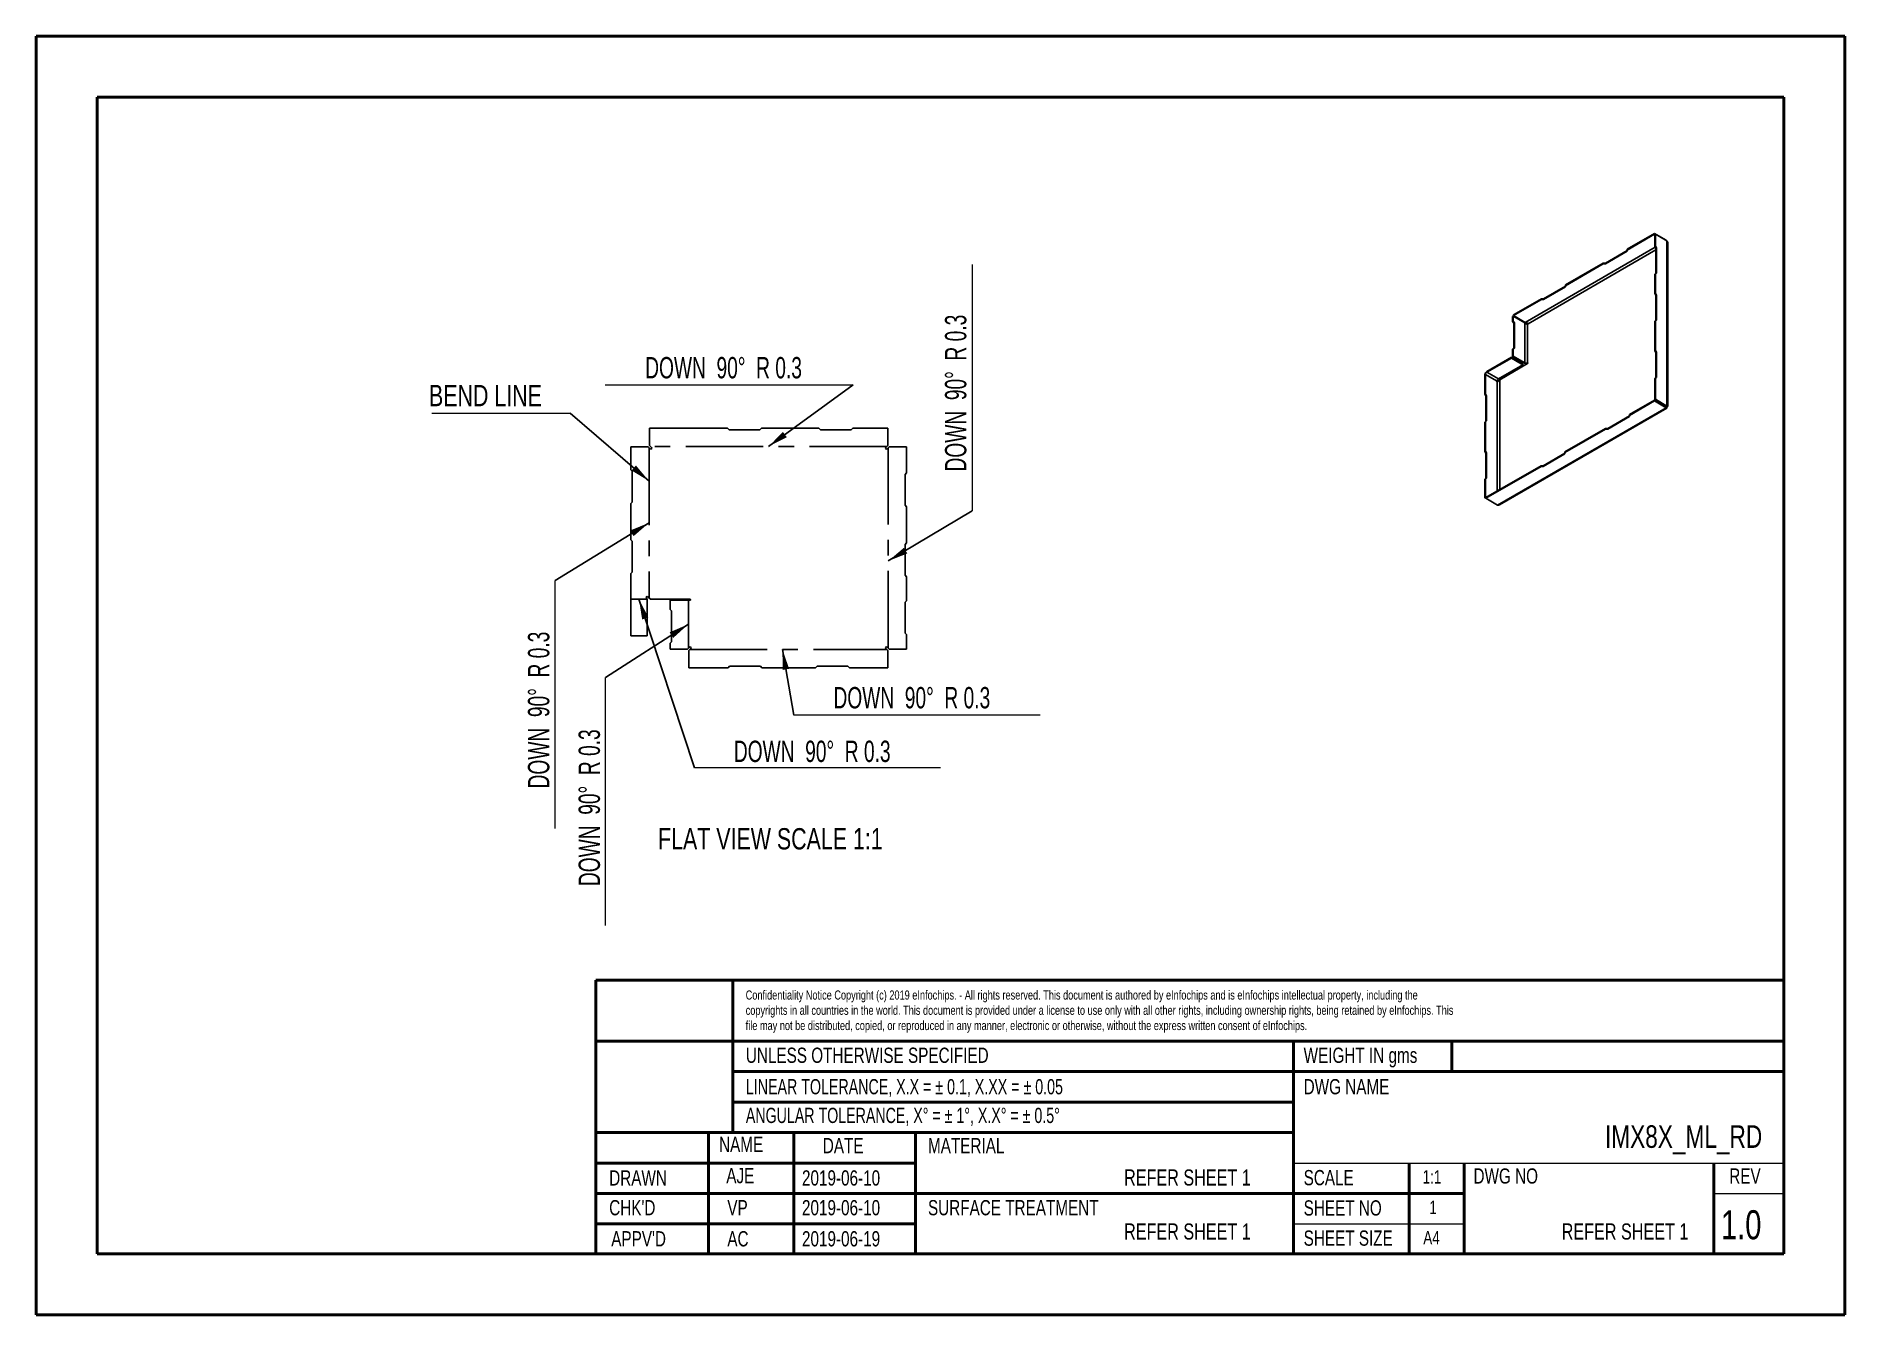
# Paper-space layout 'FLATPATTERN' of a CAD drawing. Header units: millimetres. Extents: x 0 to 297, y 0 to 210.
import ezdxf

# ---------------------------------------------------------------- set-up
doc = ezdxf.new("R2010")
doc.units = ezdxf.units.MM
doc.linetypes.add('CENTERX2', pattern=[20.32, 12.7, -2.54, 2.54, -2.54])
doc.styles.add('SLDTEXTSTYLE0', font='TXT', dxfattribs={"width": 0.75})
doc.styles.add('SLDTEXTSTYLE1', font='TXT', dxfattribs={"width": 0.698864})
doc.styles.add('SLDTEXTSTYLE2', font='TXT', dxfattribs={"width": 0.697674})
doc.styles.add('SLDTEXTSTYLE4', font='TXT', dxfattribs={"width": 0.671875})
doc.dimstyles.new('SLDDIMSTYLE7', dxfattribs={"dimtxt": 0.18, "dimasz": 3.302, "dimexe": 0, "dimexo": 0.0625, "dimgap": 0, "dimtad": 0, "dimtih": 1, "dimtoh": 1, "dimdec": 0, "dimrnd": 1e-09, "dimzin": 0, "dimdsep": 46, "dimtxsty": 'Standard', "dimsah": 1, "dimcen": 0.09, "dimadec": 0, "dimazin": 0, "dimtfac": 3.302, "dimtdec": 0, "dimtofl": 0, "dimtmove": 0, "dimatfit": 3, "dimfxl": 1, "dimfrac": 2, "dimtolj": 1, "dimtzin": 0, "dimarcsym": 0})

# ---------------------------------------------------------------- blocks, each defined once
blk = doc.blocks.new('SW_NOTE_3')
at = {"color": 0, "linetype": 'Continuous', "lineweight": 0, "char_height": 1.5, "attachment_point": 1, "style": 'SLDTEXTSTYLE0'}
for s, insert in [('Confidentiality Notice Copyright (c) 2019 eInfochips. - All rights reserved. This document is authored by eInfochips and is eInfochips intellectual property, including the', (0, 1.93)), ('copyrights in all countries in the world. This document is provided under a license to use only with all other rights, including ownership rights, being retained by eInfochips. This', (0, -0.57)), ('file may not be distributed, copied, or reproduced in any manner, electronic or otherwise, without the express written consent of eInfochips.', (0, -3.07))]:
    blk.add_mtext(s, dxfattribs=dict(at, insert=insert))
blk = doc.blocks.new('SW_NOTE_4')
at = {"color": 0, "linetype": 'Continuous', "lineweight": 0}
blk.add_line((0, -40.7), (0, 0), dxfattribs=at)
at = {"color": 0, "linetype": 'Continuous', "lineweight": 0, "insert": (-4.44, -21.37), "char_height": 3.5, "attachment_point": 2, "rotation": 90, "style": 'SLDTEXTSTYLE4'}
blk.add_mtext('DOWN  90°  R 0.3', dxfattribs=at)
blk = doc.blocks.new('SW_NOTE_5')
at = {"color": 0, "linetype": 'Continuous', "lineweight": 0}
blk.add_line((40.41, 0), (0, 0), dxfattribs=at)
at = {"color": 0, "linetype": 'Continuous', "lineweight": 0, "insert": (19.34, 4.43), "char_height": 3.5, "attachment_point": 2, "style": 'SLDTEXTSTYLE4'}
blk.add_mtext('DOWN  90°  R 0.3', dxfattribs=at)
blk = doc.blocks.new('SW_NOTE_6')
at = {"color": 0, "linetype": 'Continuous', "lineweight": 0}
blk.add_line((40.41, 0), (0, 0), dxfattribs=at)
at = {"color": 0, "linetype": 'Continuous', "lineweight": 0, "insert": (19.35, 4.64), "char_height": 3.5, "attachment_point": 2, "style": 'SLDTEXTSTYLE4'}
blk.add_mtext('DOWN  90°  R 0.3', dxfattribs=at)
blk = doc.blocks.new('SW_NOTE_7')
at = {"color": 0, "linetype": 'Continuous', "lineweight": 0}
blk.add_line((0, 40.41), (0, 0), dxfattribs=at)
at = {"color": 0, "linetype": 'Continuous', "lineweight": 0, "insert": (-4.45, 19.31), "char_height": 3.5, "attachment_point": 2, "rotation": 90, "style": 'SLDTEXTSTYLE4'}
blk.add_mtext('DOWN  90°  R 0.3', dxfattribs=at)
blk = doc.blocks.new('SW_NOTE_8')
at = {"color": 0, "linetype": 'Continuous', "lineweight": 0}
blk.add_line((-40.7, 0), (0, 0), dxfattribs=at)
at = {"color": 0, "linetype": 'Continuous', "lineweight": 0, "insert": (-21.26, 4.55), "char_height": 3.5, "attachment_point": 2, "style": 'SLDTEXTSTYLE4'}
blk.add_mtext('DOWN  90°  R 0.3', dxfattribs=at)
blk = doc.blocks.new('SW_NOTE_9')
at = {"color": 0, "linetype": 'Continuous', "lineweight": 0}
blk.add_line((0, -40.7), (0, 0), dxfattribs=at)
at = {"color": 0, "linetype": 'Continuous', "lineweight": 0, "insert": (-4.44, -21.27), "char_height": 3.5, "attachment_point": 2, "rotation": 90, "style": 'SLDTEXTSTYLE4'}
blk.add_mtext('DOWN  90°  R 0.3', dxfattribs=at)
blk = doc.blocks.new('SW_NOTE_10')
at = {"color": 0, "linetype": 'Continuous', "lineweight": 0}
blk.add_line((-22.7, 0), (0, 0), dxfattribs=at)
at = {"color": 0, "linetype": 'Continuous', "lineweight": 0, "insert": (-23.16, 4.63), "char_height": 3.5, "attachment_point": 1, "style": 'SLDTEXTSTYLE0'}
blk.add_mtext('BEND LINE', dxfattribs=at)

psp = doc.layouts.new('FLATPATTERN')

# ---------------------------------------------------------------- linework, layer by layer
at = {"color": 7, "linetype": 'Continuous', "lineweight": 50}
for p, q in [((0.08, 0.21), (0.08, 209.99)), ((0.08, 209.99), (296.91, 209.99)), ((296.91, 0.21), (296.91, 209.99)), ((10.08, 10.21), (10.08, 199.99)), ((10.08, 199.99), (286.91, 199.99)), ((286.91, 199.99), (286.91, 10.21)), ((91.91, 55.12), (286.91, 55.12)), ((91.91, 55.12), (91.91, 10.12)), ((114.41, 55.12), (114.41, 30.13)), ((91.94, 45.12), (286.91, 45.12)), ((206.4, 45.12), (206.41, 10.21)), ((232.4, 45.12), (232.4, 40.12)), ((114.41, 40.12), (286.91, 40.12)), ((114.41, 35.12), (206.4, 35.12)), ((91.94, 30.12), (206.41, 30.14)), ((110.43, 30.12), (110.41, 10.21)), ((124.41, 30.14), (124.41, 10.21)), ((144.41, 30.15), (144.41, 10.21)), ((91.94, 25.12), (144.41, 25.12)), ((225.41, 25.12), (225.41, 10.21)), ((234.41, 25.12), (234.41, 10.21)), ((275.41, 25.12), (275.41, 10.21)), ((91.94, 20.12), (234.41, 20.12)), ((91.94, 15.12), (144.41, 15.12)), ((10.08, 10.21), (286.91, 10.21)), ((286.91, 10.21), (262.82, 10.21)), ((0.08, 0.21), (296.91, 0.21))]:
    psp.add_line(p, q, dxfattribs=at)
at = {"color": 7, "linetype": 'Continuous', "lineweight": 25}
for p, q in [((265.79, 175.35), (244.45, 163.04)), ((265.66, 177.6), (261.19, 175.02)), ((265.66, 177.48), (261.19, 174.9)), ((265.66, 177.48), (265.66, 177.6)), ((267.57, 176.5), (265.66, 177.6)), ((265.71, 177.45), (265.66, 177.48)), ((265.71, 177.45), (265.81, 177.51)), ((265.71, 175.49), (265.71, 177.45)), ((265.71, 175.49), (265.81, 175.55)), ((265.88, 175.18), (265.71, 175.49)), ((265.81, 175.55), (265.81, 177.51)), ((267.72, 176.41), (265.81, 177.51)), ((265.99, 175.25), (265.81, 175.55)), ((265.88, 175.18), (265.99, 175.25)), ((265.88, 171.06), (265.88, 175.18)), ((265.99, 171.12), (265.99, 175.25)), ((267.57, 176.5), (267.57, 176.5)), ((267.72, 176.41), (267.72, 149.31)), ((267.85, 176.11), (267.83, 176.27)), ((267.85, 149.25), (267.85, 176.11)), ((244.93, 162.82), (265.88, 174.92)), ((257.27, 172.76), (251.04, 169.17)), ((257.27, 172.64), (251.04, 169.04)), ((257.27, 172.64), (257.27, 172.76)), ((257.62, 172.76), (257.27, 172.76)), ((257.62, 172.64), (257.27, 172.64)), ((261.19, 174.82), (257.62, 172.76)), ((261.19, 174.7), (257.62, 172.64)), ((257.62, 172.64), (257.62, 172.76)), ((261.19, 174.9), (261.19, 175.02)), ((261.19, 174.9), (261.19, 174.7)), ((265.71, 170.96), (265.88, 171.06)), ((265.71, 170.96), (265.81, 171.02)), ((265.71, 167.75), (265.71, 170.96)), ((265.81, 171.02), (265.99, 171.12)), ((265.81, 167.82), (265.81, 171.02)), ((265.88, 171.06), (265.99, 171.12)), ((247.12, 166.9), (242.54, 164.26)), ((247.12, 166.78), (242.54, 164.14)), ((247.12, 166.78), (247.12, 166.9)), ((247.47, 166.9), (247.12, 166.9)), ((247.47, 166.78), (247.12, 166.78)), ((251.04, 168.96), (247.47, 166.9)), ((251.04, 168.84), (247.47, 166.78)), ((247.47, 166.78), (247.47, 166.9)), ((251.04, 169.04), (251.04, 169.17)), ((251.04, 169.04), (251.04, 168.84)), ((265.71, 167.75), (265.81, 167.82)), ((265.88, 167.45), (265.71, 167.75)), ((265.99, 167.51), (265.81, 167.82)), ((265.88, 167.45), (265.99, 167.51)), ((265.88, 163.32), (265.88, 167.45)), ((265.99, 163.39), (265.99, 167.51)), ((242.49, 164.05), (242.39, 163.99)), ((242.39, 163.99), (242.39, 163.19)), ((242.49, 164.05), (242.49, 163.25)), ((244.4, 162.95), (242.49, 164.05)), ((242.54, 164.14), (242.54, 164.26)), ((244.45, 163.04), (242.54, 164.14)), ((265.71, 163.22), (265.88, 163.32)), ((265.71, 163.22), (265.81, 163.28)), ((265.81, 163.28), (265.99, 163.39)), ((265.81, 158.44), (265.81, 163.28)), ((265.88, 163.32), (265.99, 163.39)), ((242.49, 163.25), (242.39, 163.19)), ((242.39, 163.19), (242.57, 162.88)), ((242.49, 163.25), (242.67, 162.95)), ((242.67, 162.95), (242.57, 162.88)), ((242.57, 162.88), (242.57, 158.76)), ((242.67, 162.95), (242.67, 158.82)), ((244.4, 162.95), (244.4, 156.39)), ((244.83, 156.39), (244.83, 162.64)), ((265.71, 158.38), (265.71, 163.22)), ((242.57, 158.76), (242.39, 158.66)), ((242.49, 158.72), (242.39, 158.66)), ((242.39, 158.66), (242.39, 157.43)), ((242.39, 157.43), (242.49, 157.49)), ((242.39, 157.43), (244.3, 156.33)), ((242.67, 158.82), (242.49, 158.72)), ((242.49, 158.72), (242.49, 157.49)), ((242.49, 157.49), (244.4, 156.39)), ((242.67, 158.82), (242.57, 158.76)), ((265.71, 158.38), (265.81, 158.44)), ((265.88, 158.07), (265.71, 158.38)), ((265.99, 158.14), (265.81, 158.44)), ((265.88, 158.07), (265.99, 158.14)), ((265.88, 153.95), (265.88, 158.07)), ((265.99, 154.01), (265.99, 158.14)), ((237.93, 154.49), (237.83, 154.43)), ((237.83, 154.43), (237.83, 151.23)), ((237.93, 154.49), (237.93, 151.29)), ((237.93, 154.49), (239.74, 153.45)), ((242.18, 157.31), (238.14, 154.98)), ((242.18, 157.18), (238.14, 154.86)), ((238.14, 154.86), (238.14, 154.98)), ((240.05, 153.75), (238.14, 154.86)), ((240.05, 153.75), (244.08, 156.08)), ((244.83, 156.27), (240.27, 153.63)), ((242.18, 157.31), (242.18, 157.18)), ((244.08, 156.2), (242.18, 157.31)), ((244.08, 156.08), (242.18, 157.18)), ((244.08, 156.2), (244.08, 156.08)), ((244.4, 156.39), (244.3, 156.33)), ((244.83, 156.39), (244.88, 156.36)), ((239.84, 153.26), (239.84, 135.36)), ((240.27, 135.61), (240.27, 153.63)), ((265.71, 153.85), (265.88, 153.95)), ((265.71, 153.85), (265.81, 153.91)), ((265.71, 150.35), (265.71, 153.85)), ((265.81, 153.91), (265.99, 154.01)), ((265.81, 150.41), (265.81, 153.91)), ((265.88, 153.95), (265.99, 154.01)), ((237.93, 151.29), (237.83, 151.23)), ((237.83, 151.23), (238, 150.92)), ((238.11, 150.98), (237.93, 151.29)), ((238.11, 150.98), (238, 150.92)), ((238, 150.92), (238, 146.8)), ((238.11, 146.86), (238.11, 150.98)), ((267.57, 149.04), (239.89, 133.06)), ((240.22, 133.1), (267.69, 148.96)), ((261.57, 147.9), (265.66, 150.26)), ((261.57, 147.78), (265.66, 150.14)), ((265.66, 150.26), (265.66, 150.14)), ((267.57, 149.16), (265.66, 150.26)), ((267.57, 149.04), (265.66, 150.14)), ((265.71, 150.35), (265.81, 150.41)), ((267.62, 149.25), (265.71, 150.35)), ((267.72, 149.31), (265.81, 150.41)), ((267.57, 149.04), (267.57, 149.16)), ((267.72, 149.31), (267.62, 149.25)), ((267.69, 149), (267.65, 149.13)), ((267.82, 149.23), (267.68, 149.19)), ((267.68, 148.96), (267.69, 148.98)), ((267.83, 149.23), (267.85, 149.25)), ((100.72, 142.82), (100.72, 145.67)), ((100.72, 145.67), (113.54, 145.67)), ((113.79, 145.42), (113.54, 145.67)), ((118.84, 145.42), (119.09, 145.67)), ((119.09, 145.67), (128.53, 145.67)), ((128.78, 145.42), (128.53, 145.67)), ((133.83, 145.42), (134.08, 145.67)), ((134.08, 145.67), (139.86, 145.67)), ((139.86, 142.82), (139.86, 145.67)), ((238, 146.8), (237.83, 146.69)), ((237.93, 146.76), (237.83, 146.69)), ((237.83, 146.69), (237.83, 141.85)), ((237.93, 146.76), (238.11, 146.86)), ((237.93, 146.76), (237.93, 141.91)), ((238.11, 146.86), (238, 146.8)), ((250.97, 141.79), (257.64, 145.64)), ((250.97, 141.66), (257.64, 145.52)), ((257.64, 145.64), (257.64, 145.52)), ((258, 145.64), (257.64, 145.64)), ((258, 145.52), (257.64, 145.52)), ((258, 145.64), (261.57, 147.7)), ((258, 145.52), (261.57, 147.58)), ((258, 145.64), (258, 145.52)), ((261.57, 147.9), (261.57, 147.78)), ((261.57, 147.58), (261.57, 147.78)), ((97.66, 138.86), (97.66, 142.61)), ((97.66, 142.61), (100.51, 142.61)), ((100.51, 142.61), (100.85, 142.28)), ((101.06, 142.49), (100.72, 142.82)), ((101.1, 142.38), (101.06, 142.49)), ((113.79, 145.42), (118.84, 145.42)), ((128.78, 145.42), (133.83, 145.42)), ((139.53, 142.49), (139.48, 142.38)), ((139.86, 142.82), (139.53, 142.49)), ((139.74, 142.28), (140.07, 142.61)), ((140.07, 142.61), (142.92, 142.61)), ((142.92, 142.61), (142.92, 138.33)), ((100.85, 142.28), (100.95, 142.23)), ((139.63, 142.23), (139.74, 142.28)), ((237.93, 141.91), (237.83, 141.85)), ((237.83, 141.85), (238, 141.54)), ((238.11, 141.61), (237.93, 141.91)), ((237.98, 134.29), (247.05, 139.52)), ((238.11, 141.61), (238, 141.54)), ((238, 141.54), (238, 137.42)), ((238.11, 137.48), (238.11, 141.61)), ((247.05, 139.52), (247.05, 139.4)), ((247.4, 139.52), (247.05, 139.52)), ((247.4, 139.52), (250.97, 141.58)), ((247.4, 139.4), (250.97, 141.46)), ((247.4, 139.52), (247.4, 139.4)), ((250.97, 141.79), (250.97, 141.66)), ((250.97, 141.46), (250.97, 141.66)), ((97.91, 138.61), (97.66, 138.86)), ((97.91, 133.56), (97.91, 138.61)), ((142.92, 138.33), (142.67, 138.08)), ((142.67, 138.08), (142.67, 133.03)), ((238, 137.42), (237.83, 137.32)), ((237.93, 137.38), (237.83, 137.32)), ((237.83, 137.32), (237.83, 134.26)), ((237.93, 137.38), (238.11, 137.48)), ((237.93, 137.38), (237.93, 134.32)), ((237.98, 134.17), (247.05, 139.4)), ((238.11, 137.48), (238, 137.42)), ((247.4, 139.4), (247.05, 139.4)), ((237.93, 134.32), (237.83, 134.26)), ((237.83, 134.26), (237.98, 134.17)), ((237.98, 134.29), (237.93, 134.32)), ((237.98, 134.29), (237.98, 134.17)), ((239.89, 133.06), (237.98, 134.17)), ((97.66, 133.31), (97.91, 133.56)), ((97.66, 127.38), (97.66, 133.31)), ((142.67, 133.03), (142.92, 132.78)), ((142.92, 132.78), (142.92, 126.85)), ((240.07, 133.03), (240.22, 133.11)), ((97.91, 127.13), (97.66, 127.38)), ((97.91, 122.08), (97.91, 127.13)), ((142.92, 126.85), (142.67, 126.6)), ((142.67, 126.6), (142.67, 121.55)), ((97.66, 121.83), (97.91, 122.08)), ((97.66, 111.62), (97.66, 121.83)), ((142.67, 121.55), (142.92, 121.3)), ((142.92, 121.3), (142.92, 117.37)), ((100.21, 117.91), (100.26, 117.8)), ((100.26, 117.8), (100.36, 117.7)), ((100.47, 118.01), (100.36, 118.06)), ((100.36, 117.7), (100.36, 111.62)), ((100.88, 117.61), (100.47, 118.01)), ((107.4, 117.61), (100.88, 117.61)), ((104.12, 115.95), (104.12, 117.46)), ((104.12, 117.46), (107.4, 117.46)), ((104.37, 115.7), (104.12, 115.95)), ((142.92, 117.37), (142.67, 117.12)), ((142.67, 117.12), (142.67, 112.07)), ((104.37, 110.65), (104.37, 115.7)), ((100.36, 111.62), (97.66, 111.62)), ((104.12, 110.4), (104.37, 110.65)), ((104.12, 109.42), (104.12, 110.4)), ((142.67, 112.07), (142.92, 111.82)), ((142.92, 111.82), (142.92, 109.42)), ((106.96, 109.42), (104.12, 109.42)), ((107.3, 109.76), (106.96, 109.42)), ((107.18, 109.21), (107.51, 109.55)), ((107.18, 109.21), (107.18, 106.36)), ((107.4, 109.8), (107.3, 109.76)), ((107.51, 109.55), (107.55, 109.65)), ((139.48, 109.65), (139.53, 109.55)), ((139.53, 109.55), (139.86, 109.21)), ((139.74, 109.76), (139.63, 109.8)), ((140.07, 109.42), (139.74, 109.76)), ((139.86, 109.21), (139.86, 106.36)), ((140.07, 109.42), (142.92, 109.42)), ((113.64, 106.36), (107.18, 106.36)), ((113.89, 106.61), (113.64, 106.36)), ((118.94, 106.61), (113.89, 106.61)), ((119.19, 106.36), (118.94, 106.61)), ((127.99, 106.36), (119.19, 106.36)), ((128.24, 106.61), (127.99, 106.36)), ((133.29, 106.61), (128.24, 106.61)), ((133.54, 106.36), (133.29, 106.61)), ((139.86, 106.36), (133.54, 106.36))]:
    psp.add_line(p, q, dxfattribs=at)
at = {"color": 7, "linetype": 'CENTERX2'}
for p, q in [((139.71, 142.68), (100.87, 142.68)), ((100.66, 142.47), (100.66, 117.83)), ((139.93, 109.57), (139.93, 142.47)), ((97.66, 117.61), (100.36, 117.61)), ((107.11, 117.46), (107.11, 109.57)), ((107.32, 109.36), (139.71, 109.36))]:
    psp.add_line(p, q, dxfattribs=at)
at = {"color": 7, "linetype": 'Continuous', "lineweight": 18}
for p, q in [((206.41, 25.12), (286.91, 25.12)), ((275.41, 20.12), (286.91, 20.12)), ((206.41, 15.12), (234.41, 15.12))]:
    psp.add_line(p, q, dxfattribs=at)
at = {"color": 7, "linetype": 'Continuous', "lineweight": 25, "flags": 128}
psp.add_lwpolyline([(244.83, 156.39), (244.85, 156.4), (244.87, 156.39), (244.88, 156.38), (244.88, 156.36), (244.88, 156.33), (244.87, 156.31), (244.85, 156.28), (244.83, 156.27)], dxfattribs=at)
at = {"color": 7, "linetype": 'Continuous', "lineweight": 25}
for centre, radius, start, end in [((244.7, 162.83), 0.231, 302.6056, 357.3945), ((238.52, 154.4), 0.692, 122.6055, 177.3945), ((238.39, 154.47), 0.461, 122.6055, 177.3945), ((244.62, 156.96), 0.706, 242.9744, 289.6309), ((244.62, 156.8), 0.461, 242.6098, 297.3902), ((239.97, 153.46), 0.231, 182.6054, 237.3945), ((267.76, 149.11), 0.254, 138.6463, 161.3729), ((267.87, 149.04), 0.256, 141.6282, 158.4091), ((100.95, 142.38), 0.15, 270, 0), ((139.63, 142.38), 0.15, 180, 270), ((100.36, 117.91), 0.15, 90, 180), ((107.4, 117.53), 0.075, 270, 90), ((107.4, 109.65), 0.15, 0, 90), ((139.63, 109.65), 0.15, 90, 180)]:
    psp.add_arc(centre, radius, start, end, dxfattribs=at)
for points in [[(267.82, 176.33), (267.8, 176.36), (267.76, 176.39), (267.72, 176.41)], [(267.83, 176.27), (267.83, 176.29), (267.82, 176.31), (267.82, 176.33)], [(244.4, 162.95), (244.43, 162.93), (244.46, 162.92), (244.5, 162.91)], [(244.53, 162.97), (244.51, 163), (244.48, 163.02), (244.45, 163.04)], [(244.5, 162.91), (244.51, 162.9), (244.52, 162.89), (244.53, 162.88)], [(244.58, 162.96), (244.56, 162.97), (244.55, 162.97), (244.53, 162.97)], [(244.53, 162.88), (244.6, 162.78), (244.69, 162.71), (244.76, 162.65)], [(244.89, 162.88), (244.81, 162.91), (244.7, 162.95), (244.58, 162.96)], [(244.76, 162.65), (244.78, 162.63), (244.8, 162.63), (244.83, 162.64)], [(244.93, 162.82), (244.93, 162.85), (244.92, 162.87), (244.89, 162.88)], [(239.78, 153.5), (239.75, 153.49), (239.74, 153.48), (239.74, 153.45)], [(239.87, 153.54), (239.84, 153.53), (239.81, 153.51), (239.78, 153.5)], [(239.84, 153.26), (239.87, 153.25), (239.89, 153.25), (239.91, 153.27)], [(239.91, 153.6), (239.89, 153.58), (239.88, 153.56), (239.87, 153.54)], [(240.05, 153.75), (240, 153.72), (239.95, 153.67), (239.91, 153.6)], [(240.21, 153.6), (240.21, 153.6), (240.22, 153.61), (240.22, 153.61)], [(240.22, 153.61), (240.24, 153.62), (240.25, 153.62), (240.27, 153.63)], [(267.65, 149.13), (267.62, 149.14), (267.59, 149.15), (267.57, 149.16)], [(267.69, 149), (267.65, 149), (267.61, 149.02), (267.57, 149.04)], [(267.62, 149.25), (267.64, 149.23), (267.67, 149.21), (267.68, 149.19)], [(267.69, 148.98), (267.69, 148.99), (267.69, 148.99), (267.69, 149)], [(267.72, 149.31), (267.76, 149.29), (267.8, 149.26), (267.82, 149.23)], [(267.82, 149.23), (267.82, 149.23), (267.83, 149.23), (267.83, 149.23)], [(239.89, 133.06), (239.93, 133.04), (239.98, 133.02), (240.01, 133.02)], [(240.01, 133.02), (240.03, 133.02), (240.05, 133.03), (240.07, 133.03)]]:
    psp.add_open_spline(points, degree=3, dxfattribs=at)
psp.add_open_spline([(239.91, 153.27), (239.96, 153.31), (240.01, 153.36), (240.12, 153.47), (240.17, 153.53), (240.21, 153.6)], degree=3, knots=[0.0000039, 0.0000039, 0.0000039, 0.0000039, 0.500002, 0.500002, 1, 1, 1, 1], dxfattribs=at)

# ---------------------------------------------------------------- block references
at = {"color": 7, "linetype": 'Continuous', "lineweight": 0}
for name, p in [('SW_NOTE_7', (153.68, 132.12)), ('SW_NOTE_8', (134.15, 152.8)), ('SW_NOTE_10', (87.71, 148.15)), ('SW_NOTE_9', (85.23, 120.7)), ('SW_NOTE_4', (93.54, 104.78)), ('SW_NOTE_6', (124.44, 98.57)), ('SW_NOTE_5', (108.1, 89.98)), ('SW_NOTE_3', (116.52, 51.5))]:
    psp.add_blockref(name, p, dxfattribs=at)

# ---------------------------------------------------------------- texts
for s, insert, char_height, attachment_point, style in [('FLAT VIEW SCALE 1:1', (102.14, 80.06), 3.5, 1, 'SLDTEXTSTYLE0'), ('UNLESS OTHERWISE SPECIFIED', (116.55, 44.05), 2.5, 1, 'SLDTEXTSTYLE0'), ('WEIGHT IN gms', (208.09, 44.05), 2.5, 1, 'SLDTEXTSTYLE0'), ('LINEAR TOLERANCE, X.X = ± 0.1, X.XX = ± 0.05', (116.55, 38.89), 2.5, 1, 'SLDTEXTSTYLE1'), ('DWG NAME', (208.09, 38.89), 2.5, 1, 'SLDTEXTSTYLE0'), ('ANGULAR TOLERANCE, X° = ± 1°, X.X° = ± 0.5°', (116.55, 34.18), 2.5, 1, 'SLDTEXTSTYLE2'), ('IMX8X_ML_RD', (283.35, 31.31), 3.7042, 3, 'SLDTEXTSTYLE0'), ('NAME', (112.15, 29.43), 2.5, 1, 'SLDTEXTSTYLE0'), ('DATE', (129.18, 29.22), 2.5, 1, 'SLDTEXTSTYLE0'), ('MATERIAL', (146.44, 29.22), 2.5, 1, 'SLDTEXTSTYLE0'), ('DRAWN', (94.12, 23.92), 2.5, 1, 'SLDTEXTSTYLE0'), ('AJE', (113.34, 24.3), 2.5, 1, 'SLDTEXTSTYLE0'), ('2019-06-10', (125.76, 23.92), 2.5, 1, 'SLDTEXTSTYLE0'), ('REFER SHEET 1', (178.62, 24.07), 2.6458, 1, 'SLDTEXTSTYLE0'), ('SCALE', (208.09, 23.97), 2.5, 1, 'SLDTEXTSTYLE0'), ('1:1', (227.62, 23.94), 2.2, 1, 'SLDTEXTSTYLE0'), ('DWG NO', (235.97, 24.24), 2.5, 1, 'SLDTEXTSTYLE0'), ('REV', (277.94, 24.24), 2.5, 1, 'SLDTEXTSTYLE0'), ("CHK'D", (94.12, 19.04), 2.5, 1, 'SLDTEXTSTYLE0'), ('VP', (113.51, 19.04), 2.5, 1, 'SLDTEXTSTYLE0'), ('2019-06-10', (125.76, 19.04), 2.5, 1, 'SLDTEXTSTYLE0'), ('SURFACE TREATMENT', (146.44, 19.04), 2.5, 1, 'SLDTEXTSTYLE0'), ('SHEET NO', (208.09, 19), 2.5, 1, 'SLDTEXTSTYLE0'), ('1', (228.71, 18.94), 2.2, 1, 'SLDTEXTSTYLE0'), ('REFER SHEET 1', (178.62, 15.21), 2.6458, 1, 'SLDTEXTSTYLE0'), ('REFER SHEET 1', (250.44, 15.21), 2.6458, 1, 'SLDTEXTSTYLE0'), ('1.0', (276.58, 17.37), 4.763, 1, 'SLDTEXTSTYLE0'), ("APPV'D", (94.46, 13.94), 2.5, 1, 'SLDTEXTSTYLE0'), ('AC', (113.51, 13.94), 2.5, 1, 'SLDTEXTSTYLE0'), ('2019-06-19', (125.76, 13.94), 2.5, 1, 'SLDTEXTSTYLE0'), ('SHEET SIZE', (208.09, 14.05), 2.5, 1, 'SLDTEXTSTYLE0'), ('A4', (227.73, 13.97), 2.2, 1, 'SLDTEXTSTYLE0')]:
    psp.add_mtext(s, dxfattribs=dict(at, insert=insert, char_height=char_height, attachment_point=attachment_point, style=style))

# ---------------------------------------------------------------- leaders
for points in [[(120.29, 142.68), (134.15, 152.8)], [(100.66, 136.99), (87.71, 148.15)], [(139.93, 123.89), (153.68, 132.12)], [(100.66, 130.15), (85.23, 120.7)], [(99.01, 117.61), (108.1, 89.98)], [(107.11, 113.51), (93.54, 104.78)], [(122.55, 109.36), (124.44, 98.57)]]:
    psp.add_leader(points, dimstyle='SLDDIMSTYLE7', dxfattribs=at)

doc.saveas('drawing.dxf')
